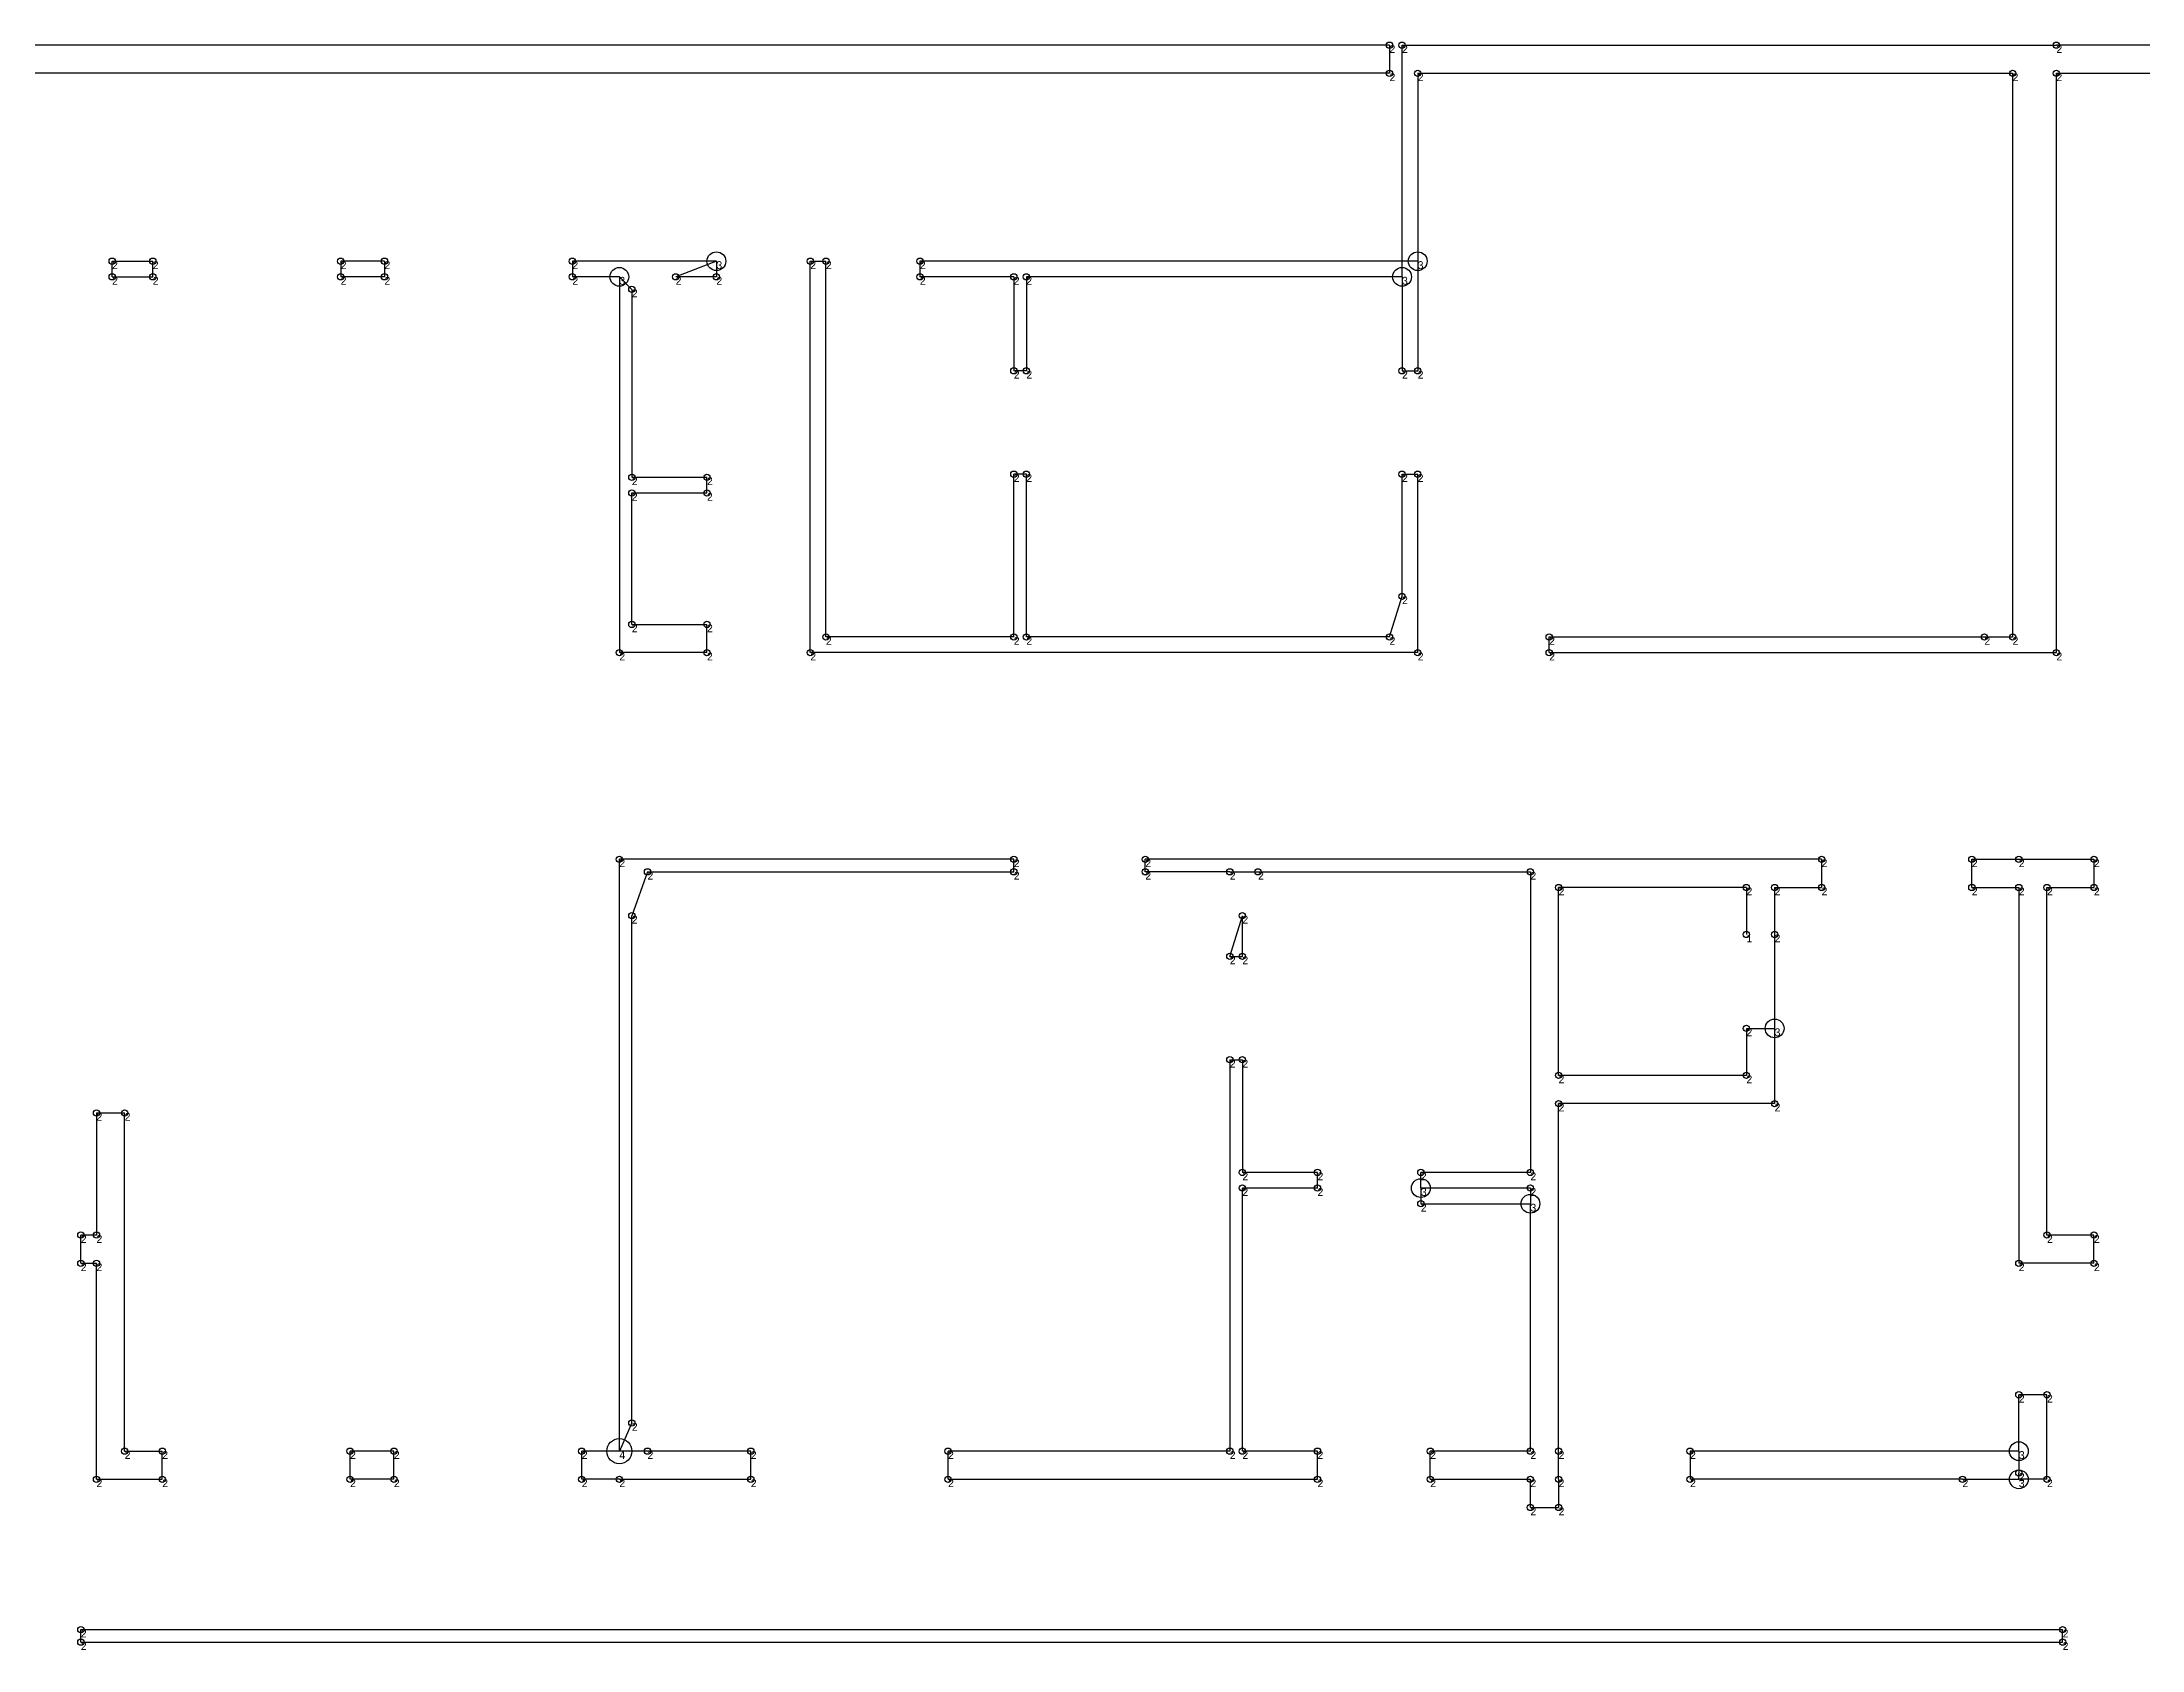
# Model space of a CAD drawing. Header units: metres. Extents: x 314797 to 316768, y 5902 to 6418.
# Drawn here: x 315267 to 315937, y 5902 to 6416 of the extents above; entities that cross this region are included whole.
import ezdxf

# ---------------------------------------------------------------- set-up
doc = ezdxf.new("R2010")
doc.units = ezdxf.units.M

msp = doc.modelspace()

# ---------------------------------------------------------------- linework, layer by layer
for p, q in [((315697, 6415), (315014, 6415)), ((315697, 6415), (315697, 6406)), ((315701, 6341), (315701, 6415)), ((315701, 6415), (315910, 6415)), ((316548, 6415), (315910, 6415)), ((315697, 6406), (315014, 6406)), ((315706, 6406), (315896, 6406)), ((315706, 6406), (315706, 6346)), ((315896, 6406), (315896, 6226)), ((315910, 6221), (315910, 6406)), ((315910, 6406), (316091, 6406)), ((315289, 6341), (315289, 6346)), ((315289, 6346), (315302, 6346)), ((315302, 6341), (315302, 6346)), ((315376, 6346), (315362, 6346)), ((315362, 6346), (315362, 6341)), ((315376, 6346), (315376, 6341)), ((315482, 6346), (315436, 6346)), ((315436, 6346), (315436, 6341)), ((315482, 6346), (315469, 6341)), ((315482, 6346), (315482, 6341)), ((315512, 6221), (315512, 6346)), ((315512, 6346), (315517, 6346)), ((315517, 6226), (315517, 6346)), ((315706, 6346), (315547, 6346)), ((315547, 6346), (315547, 6341)), ((315706, 6346), (315706, 6311)), ((315289, 6341), (315302, 6341)), ((315376, 6341), (315362, 6341)), ((315451, 6341), (315436, 6341)), ((315451, 6341), (315451, 6221)), ((315451, 6341), (315455, 6337)), ((315482, 6341), (315469, 6341)), ((315577, 6341), (315547, 6341)), ((315577, 6341), (315577, 6311)), ((315701, 6341), (315581, 6341)), ((315581, 6341), (315581, 6311)), ((315701, 6341), (315701, 6311)), ((315455, 6337), (315455, 6277)), ((315581, 6311), (315577, 6311)), ((315701, 6311), (315706, 6311)), ((315455, 6277), (315479, 6277)), ((315455, 6230), (315455, 6272)), ((315455, 6272), (315479, 6272)), ((315479, 6272), (315479, 6277)), ((315577, 6226), (315577, 6278)), ((315581, 6278), (315577, 6278)), ((315581, 6226), (315581, 6278)), ((315701, 6239), (315701, 6278)), ((315701, 6278), (315706, 6278)), ((315706, 6221), (315706, 6278)), ((315697, 6226), (315701, 6239)), ((315455, 6230), (315479, 6230)), ((315479, 6221), (315479, 6230)), ((315577, 6226), (315517, 6226)), ((315697, 6226), (315581, 6226)), ((315748, 6221), (315748, 6226)), ((315748, 6226), (315887, 6226)), ((315887, 6226), (315896, 6226)), ((315479, 6221), (315451, 6221)), ((315706, 6221), (315512, 6221)), ((315748, 6221), (315910, 6221)), ((315577, 6155), (315451, 6155)), ((315451, 5966), (315451, 6155)), ((315460, 6151), (315455, 6137)), ((315460, 6151), (315577, 6151)), ((315577, 6151), (315577, 6155)), ((315619, 6151), (315619, 6155)), ((315835, 6155), (315619, 6155)), ((315646, 6151), (315619, 6151)), ((315646, 6151), (315655, 6151)), ((315655, 6151), (315742, 6151)), ((315742, 6151), (315742, 6055)), ((315835, 6155), (315835, 6146)), ((315883, 6146), (315883, 6155)), ((315883, 6155), (315898, 6155)), ((315898, 6155), (315922, 6155)), ((315922, 6155), (315922, 6146)), ((315811, 6146), (315751, 6146)), ((315751, 6086), (315751, 6146)), ((315811, 6146), (315811, 6131)), ((315820, 6146), (315820, 6131)), ((315820, 6146), (315835, 6146)), ((315883, 6146), (315898, 6146)), ((315898, 6146), (315898, 6026)), ((315907, 6035), (315907, 6146)), ((315907, 6146), (315922, 6146)), ((315455, 5975), (315455, 6137)), ((315646, 6124), (315650, 6137)), ((315650, 6124), (315650, 6137)), ((315820, 6131), (315820, 6101)), ((315646, 6124), (315650, 6124)), ((315811, 6101), (315811, 6086)), ((315811, 6101), (315820, 6101)), ((315820, 6101), (315820, 6077)), ((315646, 6091), (315650, 6091)), ((315646, 6091), (315646, 5966)), ((315650, 6091), (315650, 6055)), ((315811, 6086), (315751, 6086)), ((315820, 6077), (315751, 6077)), ((315751, 5966), (315751, 6077)), ((315284, 6074), (315293, 6074)), ((315284, 6074), (315284, 6035)), ((315293, 5966), (315293, 6074)), ((315674, 6055), (315650, 6055)), ((315674, 6050), (315674, 6055)), ((315707, 6050), (315707, 6055)), ((315742, 6055), (315707, 6055)), ((315650, 5966), (315650, 6050)), ((315674, 6050), (315650, 6050)), ((315742, 6050), (315707, 6050)), ((315707, 6050), (315707, 6045)), ((315707, 6045), (315742, 6045)), ((315742, 6050), (315742, 6045)), ((315742, 5966), (315742, 6045)), ((315284, 6035), (315279, 6035)), ((315279, 6026), (315279, 6035)), ((315922, 6035), (315907, 6035)), ((315922, 6026), (315922, 6035)), ((315279, 6026), (315284, 6026)), ((315284, 5957), (315284, 6026)), ((315922, 6026), (315898, 6026)), ((315898, 5966), (315898, 5984)), ((315907, 5984), (315898, 5984)), ((315907, 5957), (315907, 5984)), ((315455, 5975), (315451, 5966)), ((315293, 5966), (315305, 5966)), ((315305, 5957), (315305, 5966)), ((315379, 5966), (315365, 5966)), ((315365, 5957), (315365, 5966)), ((315379, 5957), (315379, 5966)), ((315451, 5966), (315439, 5966)), ((315439, 5957), (315439, 5966)), ((315460, 5966), (315451, 5966)), ((315493, 5966), (315460, 5966)), ((315493, 5957), (315493, 5966)), ((315556, 5957), (315556, 5966)), ((315646, 5966), (315556, 5966)), ((315674, 5966), (315650, 5966)), ((315674, 5957), (315674, 5966)), ((315710, 5957), (315710, 5966)), ((315742, 5966), (315710, 5966)), ((315751, 5957), (315751, 5966)), ((315898, 5966), (315793, 5966)), ((315793, 5966), (315793, 5957)), ((315898, 5966), (315898, 5959)), ((315284, 5957), (315305, 5957)), ((315379, 5957), (315365, 5957)), ((315451, 5957), (315439, 5957)), ((315451, 5957), (315493, 5957)), ((315556, 5957), (315674, 5957)), ((315710, 5957), (315742, 5957)), ((315742, 5948), (315742, 5957)), ((315751, 5957), (315751, 5948)), ((315880, 5957), (315793, 5957)), ((315880, 5957), (315898, 5957)), ((315898, 5957), (315898, 5959)), ((315907, 5957), (315898, 5957)), ((315742, 5948), (315751, 5948)), ((315279, 5905), (315279, 5909)), ((315279, 5909), (315912, 5909)), ((315279, 5905), (315912, 5905)), ((315912, 5905), (315912, 5909))]:
    msp.add_line(p, q)
at = {"layer": 'debug', "color": 5}
for centre in [(315697, 6415), (315701, 6415), (315910, 6415), (315697, 6406), (315706, 6406), (315896, 6406), (315910, 6406), (315289, 6346), (315302, 6346), (315362, 6346), (315376, 6346), (315436, 6346), (315512, 6346), (315517, 6346), (315547, 6346), (315289, 6341), (315302, 6341), (315362, 6341), (315376, 6341), (315436, 6341), (315469, 6341), (315482, 6341), (315547, 6341), (315577, 6341), (315581, 6341), (315455, 6337), (315577, 6311), (315581, 6311), (315701, 6311), (315706, 6311), (315577, 6278), (315581, 6278), (315701, 6278), (315706, 6278), (315455, 6277), (315455, 6272), (315479, 6277), (315479, 6272), (315701, 6239), (315455, 6230), (315479, 6230), (315517, 6226), (315577, 6226), (315581, 6226), (315697, 6226), (315748, 6226), (315887, 6226), (315896, 6226), (315451, 6221), (315479, 6221), (315512, 6221), (315706, 6221), (315748, 6221), (315910, 6221), (315451, 6155), (315460, 6151), (315577, 6155), (315577, 6151), (315619, 6155), (315619, 6151), (315646, 6151), (315655, 6151), (315742, 6151), (315835, 6155), (315883, 6155), (315898, 6155), (315922, 6155), (315751, 6146), (315811, 6146), (315820, 6146), (315835, 6146), (315883, 6146), (315898, 6146), (315907, 6146), (315922, 6146), (315455, 6137), (315650, 6137), (315820, 6131), (315646, 6124), (315650, 6124), (315811, 6101), (315646, 6091), (315650, 6091), (315751, 6086), (315811, 6086), (315751, 6077), (315820, 6077), (315284, 6074), (315293, 6074), (315650, 6055), (315650, 6050), (315674, 6055), (315674, 6050), (315707, 6055), (315742, 6055), (315742, 6050), (315707, 6045), (315279, 6035), (315284, 6035), (315907, 6035), (315922, 6035), (315279, 6026), (315284, 6026), (315898, 6026), (315922, 6026), (315898, 5984), (315907, 5984), (315455, 5975), (315293, 5966), (315305, 5966), (315365, 5966), (315379, 5966), (315439, 5966), (315460, 5966), (315493, 5966), (315556, 5966), (315646, 5966), (315650, 5966), (315674, 5966), (315710, 5966), (315742, 5966), (315751, 5966), (315793, 5966), (315284, 5957), (315305, 5957), (315365, 5957), (315379, 5957), (315439, 5957), (315451, 5957), (315493, 5957), (315556, 5957), (315674, 5957), (315710, 5957), (315742, 5957), (315751, 5957), (315793, 5957), (315880, 5957), (315898, 5959), (315907, 5957), (315742, 5948), (315751, 5948), (315279, 5909), (315912, 5909), (315279, 5905), (315912, 5905)]:
    msp.add_circle(centre, 1, dxfattribs=at)
at = {"layer": 'debug', "color": 3}
for centre in [(315482, 6346), (315706, 6346), (315451, 6341), (315701, 6341), (315820, 6101), (315707, 6050), (315742, 6045), (315898, 5966), (315898, 5957)]:
    msp.add_circle(centre, 3, dxfattribs=at)
at = {"layer": 'debug', "color": 1}
msp.add_circle((315811, 6131), 1, dxfattribs=at)
at = {"layer": 'debug', "color": 4}
msp.add_circle((315451, 5966), 4, dxfattribs=at)

# ---------------------------------------------------------------- texts
at = {"layer": 'debug', "char_height": 2.5, "attachment_point": 1}
for s, insert in [('2', (315697, 6415)), ('2', (315701, 6415)), ('2', (315910, 6415)), ('2', (315697, 6406)), ('2', (315706, 6406)), ('2', (315896, 6406)), ('2', (315910, 6406)), ('2', (315289, 6346)), ('2', (315302, 6346)), ('2', (315362, 6346)), ('2', (315376, 6346)), ('2', (315436, 6346)), ('3', (315482, 6346)), ('2', (315512, 6346)), ('2', (315517, 6346)), ('2', (315547, 6346)), ('3', (315706, 6346)), ('2', (315289, 6341)), ('2', (315302, 6341)), ('2', (315362, 6341)), ('2', (315376, 6341)), ('2', (315436, 6341)), ('3', (315451, 6341)), ('2', (315469, 6341)), ('2', (315482, 6341)), ('2', (315547, 6341)), ('2', (315577, 6341)), ('2', (315581, 6341)), ('3', (315701, 6341)), ('2', (315455, 6337)), ('2', (315577, 6311)), ('2', (315581, 6311)), ('2', (315701, 6311)), ('2', (315706, 6311)), ('2', (315455, 6277)), ('2', (315455, 6272)), ('2', (315479, 6277)), ('2', (315479, 6272)), ('2', (315577, 6278)), ('2', (315581, 6278)), ('2', (315701, 6278)), ('2', (315706, 6278)), ('2', (315701, 6239)), ('2', (315455, 6230)), ('2', (315479, 6230)), ('2', (315517, 6226)), ('2', (315577, 6226)), ('2', (315581, 6226)), ('2', (315697, 6226)), ('2', (315748, 6226)), ('2', (315887, 6226)), ('2', (315896, 6226)), ('2', (315451, 6221)), ('2', (315479, 6221)), ('2', (315512, 6221)), ('2', (315706, 6221)), ('2', (315748, 6221)), ('2', (315910, 6221)), ('2', (315451, 6155)), ('2', (315460, 6151)), ('2', (315577, 6155)), ('2', (315577, 6151)), ('2', (315619, 6155)), ('2', (315619, 6151)), ('2', (315646, 6151)), ('2', (315655, 6151)), ('2', (315742, 6151)), ('2', (315835, 6155)), ('2', (315883, 6155)), ('2', (315898, 6155)), ('2', (315922, 6155)), ('2', (315751, 6146)), ('2', (315811, 6146)), ('2', (315820, 6146)), ('2', (315835, 6146)), ('2', (315883, 6146)), ('2', (315898, 6146)), ('2', (315907, 6146)), ('2', (315922, 6146)), ('2', (315455, 6137)), ('2', (315650, 6137)), ('1', (315811, 6131)), ('2', (315820, 6131)), ('2', (315646, 6124)), ('2', (315650, 6124)), ('2', (315811, 6101)), ('3', (315820, 6101)), ('2', (315646, 6091)), ('2', (315650, 6091)), ('2', (315751, 6086)), ('2', (315811, 6086)), ('2', (315751, 6077)), ('2', (315820, 6077)), ('2', (315284, 6074)), ('2', (315293, 6074)), ('2', (315650, 6055)), ('2', (315674, 6055)), ('2', (315707, 6055)), ('2', (315742, 6055)), ('2', (315650, 6050)), ('2', (315674, 6050)), ('3', (315707, 6050)), ('2', (315707, 6045)), ('3', (315742, 6045)), ('2', (315742, 6050)), ('2', (315279, 6035)), ('2', (315284, 6035)), ('2', (315907, 6035)), ('2', (315922, 6035)), ('2', (315279, 6026)), ('2', (315284, 6026)), ('2', (315898, 6026)), ('2', (315922, 6026)), ('2', (315898, 5984)), ('2', (315907, 5984)), ('2', (315455, 5975)), ('2', (315293, 5966)), ('2', (315305, 5966)), ('2', (315365, 5966)), ('2', (315379, 5966)), ('2', (315439, 5966)), ('4', (315451, 5966)), ('2', (315460, 5966)), ('2', (315493, 5966)), ('2', (315556, 5966)), ('2', (315646, 5966)), ('2', (315650, 5966)), ('2', (315674, 5966)), ('2', (315710, 5966)), ('2', (315742, 5966)), ('2', (315751, 5966)), ('2', (315793, 5966)), ('3', (315898, 5966)), ('2', (315284, 5957)), ('2', (315305, 5957)), ('2', (315365, 5957)), ('2', (315379, 5957)), ('2', (315439, 5957)), ('2', (315451, 5957)), ('2', (315493, 5957)), ('2', (315556, 5957)), ('2', (315674, 5957)), ('2', (315710, 5957)), ('2', (315742, 5957)), ('2', (315751, 5957)), ('2', (315793, 5957)), ('2', (315880, 5957)), ('3', (315898, 5957)), ('2', (315898, 5959)), ('2', (315907, 5957)), ('2', (315742, 5948)), ('2', (315751, 5948)), ('2', (315279, 5909)), ('2', (315279, 5905)), ('2', (315912, 5909)), ('2', (315912, 5905))]:
    msp.add_mtext(s, dxfattribs=dict(at, insert=insert))

doc.saveas('drawing.dxf')
